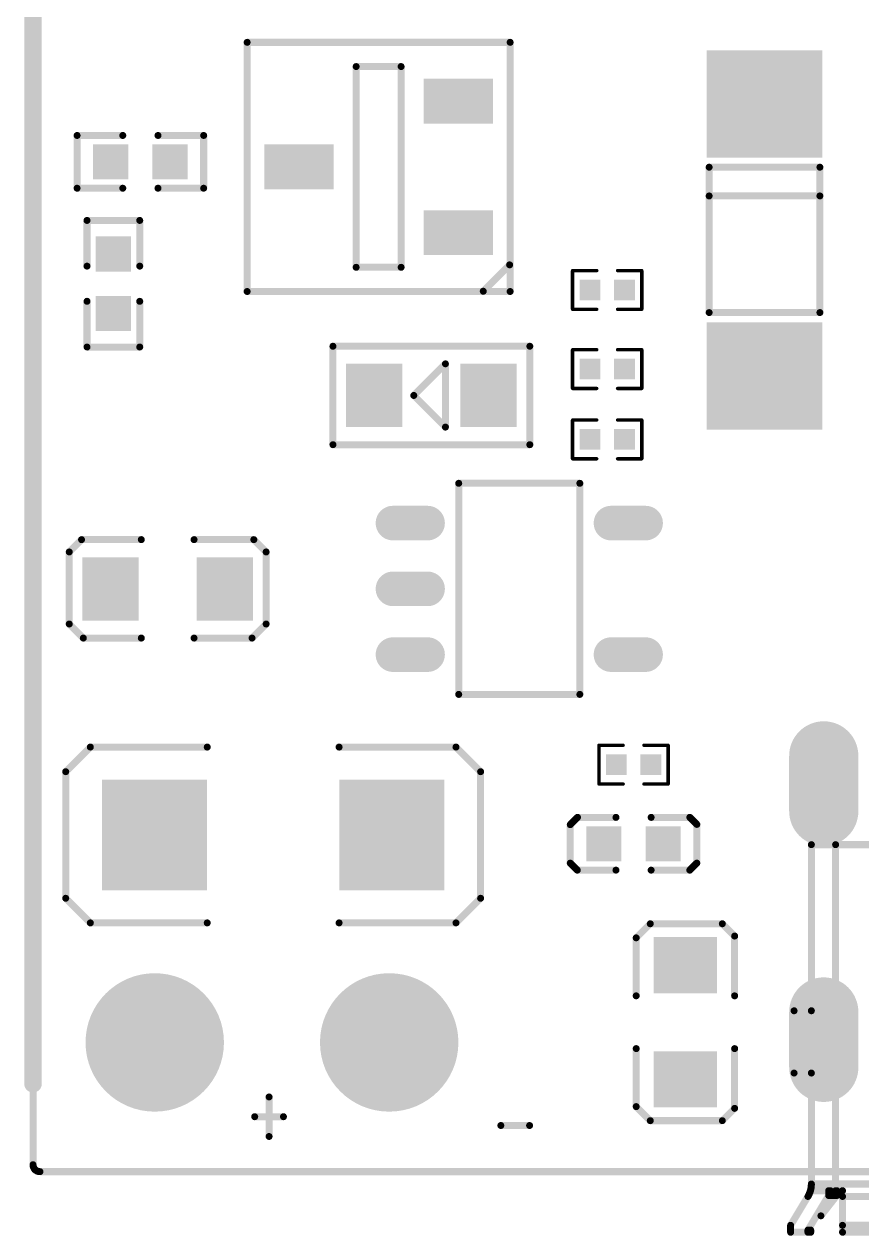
# Model space of a CAD drawing. Header units: millimetres. Extents: x 17.58 to 19.74, y 15.71 to 18.76.
# Drawn here: x 18.499 to 18.975, y 15.712 to 16.401 of the extents above; entities that cross this region are included whole.
import ezdxf

# ---------------------------------------------------------------- set-up
doc = ezdxf.new("R2010")
doc.units = ezdxf.units.MM
doc.header["$MEASUREMENT"] = 0
doc.layers.get('0').update_dxf_attribs({"linetype": 'CONTINUOUS', "lineweight": 0})
doc.layers.add('04_BOT_PHO', color=90, linetype='CONTINUOUS', lineweight=0)

# ---------------------------------------------------------------- blocks, each defined once
blk = doc.blocks.new('SQUARE_4')
blk.add_solid([(0.01, 0.01), (0.01, -0.01), (-0.01, 0.01), (-0.01, -0.01)])
blk = doc.blocks.new('RECTANGLE_6')
blk.add_solid([(0.016, 0.018), (0.016, -0.018), (-0.016, 0.018), (-0.016, -0.018)])
blk = doc.blocks.new('OBLONG_7')
at = {"lineweight": 211, "const_width": 0.01969}
blk.add_lwpolyline([(0.00984, 0), (-0.00984, 0)], dxfattribs=at)
at = {"lineweight": 211, "const_width": 0.00984}
for points in [[(-0.01476, 0), (-0.01476, 0, 1), (-0.00492, 0, 1), (-0.01476, 0)], [(0.00492, 0), (0.00492, 0, 1), (0.01476, 0, 1), (0.00492, 0)]]:
    blk.add_lwpolyline(points, format="xyb", dxfattribs=at)
blk = doc.blocks.new('RECTANGLE_16')
blk.add_solid([(0.018, 0.016), (0.018, -0.016), (-0.018, 0.016), (-0.018, -0.016)])
blk = doc.blocks.new('RECTANGLE_21')
blk.add_solid([(0.01968, 0.01279), (0.01968, -0.01279), (-0.01968, 0.01279), (-0.01968, -0.01279)])
blk = doc.blocks.new('SQUARE_25')
blk.add_solid([(0.0059, 0.0059), (0.0059, -0.0059), (-0.0059, 0.0059), (-0.0059, -0.0059)])
blk = doc.blocks.new('OBLONG_29')
at = {"lineweight": 211, "const_width": 0.03937}
blk.add_lwpolyline([(0, 0.01575), (0, -0.01575)], dxfattribs=at)
at = {"lineweight": 211, "const_width": 0.01968}
for points in [[(-0.00984, 0.01575), (-0.00984, 0.01575, 1), (0.00984, 0.01575, 1), (-0.00984, 0.01575)], [(-0.00984, -0.01575), (-0.00984, -0.01575, 1), (0.00984, -0.01575, 1), (-0.00984, -0.01575)]]:
    blk.add_lwpolyline(points, format="xyb", dxfattribs=at)
blk = doc.blocks.new('ROUND_36')
h = blk.add_hatch(color=256)
edge = h.paths.add_edge_path(flags=0)
edge.add_arc((0, 0), 0.03937, 0, 360)
blk = doc.blocks.new('RECTANGLE_37')
blk.add_solid([(0.02992, 0.03149), (0.02992, -0.03149), (-0.02992, 0.03149), (-0.02992, -0.03149)])
blk = doc.blocks.new('RECTANGLE_41')
blk.add_solid([(0.03287, 0.03051), (0.03287, -0.03051), (-0.03287, 0.03051), (-0.03287, -0.03051)])
blk = doc.blocks.new('ROUND_14')
h = blk.add_hatch(color=256)
edge = h.paths.add_edge_path(flags=0)
edge.add_arc((0, 0), 0.0005, 0, 360)
blk = doc.blocks.new('ROUND_5')
h = blk.add_hatch(color=256)
edge = h.paths.add_edge_path(flags=0)
edge.add_arc((0, 0), 0.005, 0, 360)
blk = doc.blocks.new('ROUND_15')
h = blk.add_hatch(color=256)
edge = h.paths.add_edge_path(flags=0)
edge.add_arc((0, 0), 0.002, 0, 360)
blk = doc.blocks.new('ROUND_380')
h = blk.add_hatch(color=256)
edge = h.paths.add_edge_path(flags=0)
edge.add_arc((0, 0), 0.001, 0, 360)

msp = doc.modelspace()

# ---------------------------------------------------------------- linework, layer by layer
at = {"layer": '04_BOT_PHO', "lineweight": 211}
for points, const_width in [([(18.50394, 15.79803), (18.50394, 18.75003)], 0.01), ([(18.50394, 15.75197), (18.50394, 18.1063)], 0.004), ([(18.77534, 16.3904), (18.62574, 16.3904)], 0.004), ([(18.62574, 16.3904), (18.62574, 16.24867)], 0.004), ([(18.62574, 16.24867), (18.62574, 16.3904)], 0.004), ([(18.62574, 16.3904), (18.77534, 16.3904)], 0.004), ([(18.77534, 16.24867), (18.77534, 16.3904)], 0.004), ([(18.77534, 16.3904), (18.77534, 16.24867)], 0.004), ([(18.71333, 16.37662), (18.68774, 16.37662)], 0.004), ([(18.68774, 16.37662), (18.68774, 16.26244)], 0.004), ([(18.71333, 16.26244), (18.71333, 16.37662)], 0.004), ([(18.52901, 16.30742), (18.52901, 16.33742)], 0.004), ([(18.52901, 16.33742), (18.55501, 16.33742)], 0.004), ([(18.60101, 16.33742), (18.57501, 16.33742)], 0.004), ([(18.60101, 16.30742), (18.60101, 16.33742)], 0.004), ([(18.88854, 16.23669), (18.88854, 16.31937)], 0.004), ([(18.88854, 16.31937), (18.95154, 16.31937)], 0.004), ([(18.95154, 16.31937), (18.95154, 16.23669)], 0.004), ([(18.55501, 16.30742), (18.52901, 16.30742)], 0.004), ([(18.57501, 16.30742), (18.60101, 16.30742)], 0.004), ([(18.95154, 16.30303), (18.88854, 16.30303)], 0.004), ([(18.53465, 16.26309), (18.53465, 16.28909)], 0.004), ([(18.53465, 16.28909), (18.56465, 16.28909)], 0.004), ([(18.56465, 16.28909), (18.56465, 16.26309)], 0.004), ([(18.68774, 16.26244), (18.71333, 16.26244)], 0.004), ([(18.77504, 16.26383), (18.76004, 16.24883)], 0.004), ([(18.81085, 16.23851), (18.81085, 16.26056)], 0.002), ([(18.81085, 16.26056), (18.82463, 16.26056)], 0.002), ([(18.85022, 16.26056), (18.83644, 16.26056)], 0.002), ([(18.85022, 16.23851), (18.85022, 16.26056)], 0.002), ([(18.62574, 16.24867), (18.77534, 16.24867)], 0.004), ([(18.77534, 16.24867), (18.62574, 16.24867)], 0.004), ([(18.53465, 16.24309), (18.53465, 16.21709)], 0.004), ([(18.56465, 16.21709), (18.56465, 16.24309)], 0.004), ([(18.82463, 16.23851), (18.81085, 16.23851)], 0.002), ([(18.83644, 16.23851), (18.85022, 16.23851)], 0.002), ([(18.95154, 16.23669), (18.88854, 16.23669)], 0.004), ([(18.53465, 16.21709), (18.56465, 16.21709)], 0.004), ([(18.67454, 16.16153), (18.67454, 16.21753)], 0.004), ([(18.67454, 16.21753), (18.78654, 16.21753)], 0.004), ([(18.78654, 16.21753), (18.78654, 16.16153)], 0.004), ([(18.81085, 16.19351), (18.81085, 16.21556)], 0.002), ([(18.81085, 16.21556), (18.82463, 16.21556)], 0.002), ([(18.85022, 16.21556), (18.83644, 16.21556)], 0.002), ([(18.85022, 16.19351), (18.85022, 16.21556)], 0.002), ([(18.73854, 16.20753), (18.72054, 16.18953)], 0.004), ([(18.73854, 16.17153), (18.73854, 16.20753)], 0.004), ([(18.72054, 16.18953), (18.73854, 16.17153)], 0.004), ([(18.82463, 16.19351), (18.81085, 16.19351)], 0.002), ([(18.83644, 16.19351), (18.85022, 16.19351)], 0.002), ([(18.81085, 16.15351), (18.81085, 16.17556)], 0.002), ([(18.81085, 16.17556), (18.82463, 16.17556)], 0.002), ([(18.85022, 16.17556), (18.83644, 16.17556)], 0.002), ([(18.85022, 16.15351), (18.85022, 16.17556)], 0.002), ([(18.78654, 16.16153), (18.67454, 16.16153)], 0.004), ([(18.82463, 16.15351), (18.81085, 16.15351)], 0.002), ([(18.83644, 16.15351), (18.85022, 16.15351)], 0.002), ([(18.74609, 16.13957), (18.74609, 16.01949)], 0.004), ([(18.81499, 16.13957), (18.74609, 16.13957)], 0.004), ([(18.81499, 16.01949), (18.81499, 16.13957)], 0.004), ([(18.53154, 16.10753), (18.52454, 16.10053)], 0.004), ([(18.56554, 16.10753), (18.53154, 16.10753)], 0.004), ([(18.59554, 16.10753), (18.62954, 16.10753)], 0.004), ([(18.62954, 16.10753), (18.63654, 16.10053)], 0.004), ([(18.52454, 16.10053), (18.52454, 16.05953)], 0.004), ([(18.63654, 16.10053), (18.63654, 16.05953)], 0.004), ([(18.52454, 16.05953), (18.53254, 16.05153)], 0.004), ([(18.63654, 16.05953), (18.62854, 16.05153)], 0.004), ([(18.53254, 16.05153), (18.56554, 16.05153)], 0.004), ([(18.62854, 16.05153), (18.59554, 16.05153)], 0.004), ([(18.74609, 16.01949), (18.81499, 16.01949)], 0.004), ([(18.53654, 15.98953), (18.52254, 15.97553)], 0.004), ([(18.60304, 15.98953), (18.53654, 15.98953)], 0.004), ([(18.67804, 15.98953), (18.74454, 15.98953)], 0.004), ([(18.74454, 15.98953), (18.75854, 15.97553)], 0.004), ([(18.82585, 15.96851), (18.82585, 15.99056)], 0.002), ([(18.82585, 15.99056), (18.83963, 15.99056)], 0.002), ([(18.86522, 15.99056), (18.85144, 15.99056)], 0.002), ([(18.86522, 15.96851), (18.86522, 15.99056)], 0.002), ([(18.52254, 15.97553), (18.52254, 15.90353)], 0.004), ([(18.75854, 15.97553), (18.75854, 15.90353)], 0.004), ([(18.83963, 15.96851), (18.82585, 15.96851)], 0.002), ([(18.85144, 15.96851), (18.86522, 15.96851)], 0.002), ([(18.80954, 15.9454), (18.81367, 15.94953)], 0.004), ([(18.80954, 15.92352), (18.80954, 15.9454)], 0.004), ([(18.81367, 15.94953), (18.83554, 15.94953)], 0.004), ([(18.87754, 15.94953), (18.85554, 15.94953)], 0.004), ([(18.88154, 15.94553), (18.87754, 15.94953)], 0.004), ([(18.88154, 15.92353), (18.88154, 15.94553)], 0.004), ([(18.94669, 15.93403), (18.94669, 15.741)], 0.004), ([(18.94669, 15.93403), (19.24197, 15.93403)], 0.004), ([(18.96047, 15.93403), (18.96047, 15.73718)], 0.004), ([(18.81354, 15.91953), (18.80954, 15.92352)], 0.004), ([(18.83554, 15.91953), (18.81354, 15.91953)], 0.004), ([(18.85554, 15.91953), (18.87754, 15.91953)], 0.004), ([(18.87754, 15.91953), (18.88154, 15.92353)], 0.004), ([(18.52254, 15.90353), (18.53654, 15.88953)], 0.004), ([(18.75854, 15.90353), (18.74454, 15.88953)], 0.004), ([(18.53654, 15.88953), (18.60304, 15.88953)], 0.004), ([(18.74454, 15.88953), (18.67804, 15.88953)], 0.004), ([(18.85504, 15.88903), (18.84704, 15.88103)], 0.004), ([(18.89604, 15.88903), (18.85504, 15.88903)], 0.004), ([(18.90304, 15.88203), (18.89604, 15.88903)], 0.004), ([(18.84704, 15.88103), (18.84704, 15.84803)], 0.004), ([(18.90304, 15.84803), (18.90304, 15.88203)], 0.004), ([(18.93685, 15.80411), (18.93685, 15.83954)], 0.004), ([(18.93685, 15.83954), (18.94669, 15.83954)], 0.004), ([(18.84704, 15.78503), (18.84704, 15.81803)], 0.004), ([(18.90304, 15.81803), (18.90304, 15.78403)], 0.004), ([(18.94669, 15.80411), (18.93685, 15.80411)], 0.004), ([(18.63822, 15.79053), (18.63822, 15.76803)], 0.004), ([(18.63004, 15.77928), (18.6464, 15.77928)], 0.004), ([(18.85504, 15.77703), (18.84704, 15.78503)], 0.004), ([(18.90304, 15.78403), (18.89604, 15.77703)], 0.004), ([(18.77004, 15.77428), (18.7864, 15.77428)], 0.004), ([(18.89604, 15.77703), (18.85504, 15.77703)], 0.004), ([(18.50394, 15.74803), (18.50391, 15.74803)], 0.001), ([(18.50394, 15.74803), (18.50391, 15.74803)], 0.001), ([(19.6811, 15.74803), (18.50787, 15.74803)], 0.004), ([(19.24197, 15.741), (18.94669, 15.741)], 0.004), ([(18.94473, 15.73391), (18.93488, 15.71749)], 0.004), ([(18.95654, 15.73445), (18.94472, 15.71477)], 0.004), ([(18.96441, 15.73718), (18.94615, 15.73718)], 0.004), ([(18.95745, 15.73445), (18.95212, 15.7229)], 0.004), ([(18.96115, 15.73445), (18.95212, 15.7229)], 0.004), ([(18.95654, 15.73445), (18.95654, 15.73718)], 0.004), ([(18.96115, 15.73445), (18.95654, 15.73445)], 0.004), ([(18.95745, 15.73718), (18.95745, 15.73445)], 0.004), ([(18.96115, 15.73445), (18.96115, 15.73718)], 0.004), ([(18.96441, 15.73718), (18.96441, 15.71356)], 0.004), ([(19.22425, 15.73391), (18.96441, 15.73391)], 0.004), ([(18.93488, 15.71749), (18.93488, 15.71356)], 0.004), ([(18.96441, 15.71749), (19.22425, 15.71749)], 0.004), ([(18.93488, 15.71356), (18.94634, 15.71356)], 0.004), ([(18.94472, 15.71477), (18.94472, 15.71356)], 0.004), ([(18.94634, 15.71477), (18.94472, 15.71477)], 0.004), ([(18.94634, 15.71477), (18.94634, 15.71356)], 0.004), ([(19.22425, 15.71356), (18.96441, 15.71356)], 0.004)]:
    msp.add_lwpolyline(points, dxfattribs=dict(at, const_width=const_width))
at = {"layer": '04_BOT_PHO', "lineweight": 211, "const_width": 0.004}
for points in [[(18.50394, 15.75197, 0.414217), (18.50787, 15.74803)], [(18.94472, 15.7339, 0.136155), (18.94669, 15.741)]]:
    msp.add_lwpolyline(points, format="xyb", dxfattribs=at)

# ---------------------------------------------------------------- block references
at = {"layer": '04_BOT_PHO'}
for name, p in [('ROUND_15', (18.62574, 16.3904)), ('ROUND_15', (18.62574, 16.3904)), ('ROUND_15', (18.77534, 16.3904)), ('ROUND_15', (18.77534, 16.3904)), ('ROUND_15', (18.77534, 16.3904)), ('RECTANGLE_41', (18.92004, 16.35539)), ('ROUND_15', (18.68774, 16.37662)), ('ROUND_15', (18.71333, 16.37662)), ('ROUND_15', (18.71333, 16.37662)), ('RECTANGLE_21', (18.74582, 16.35693)), ('ROUND_15', (18.52901, 16.33742)), ('ROUND_15', (18.55501, 16.33742)), ('ROUND_15', (18.57501, 16.33742)), ('ROUND_15', (18.60101, 16.33742)), ('SQUARE_4', (18.54812, 16.32242)), ('SQUARE_4', (18.5819, 16.32242)), ('RECTANGLE_21', (18.65526, 16.31953)), ('ROUND_15', (18.88854, 16.31937)), ('ROUND_15', (18.95154, 16.31937)), ('ROUND_15', (18.95154, 16.31937)), ('ROUND_15', (18.52901, 16.30742)), ('ROUND_15', (18.55501, 16.30742)), ('ROUND_15', (18.57501, 16.30742)), ('ROUND_15', (18.60101, 16.30742)), ('ROUND_15', (18.88854, 16.30303)), ('ROUND_15', (18.95154, 16.30303)), ('RECTANGLE_21', (18.74582, 16.28213)), ('ROUND_15', (18.53465, 16.28909)), ('ROUND_15', (18.56465, 16.28909)), ('SQUARE_4', (18.54965, 16.26998)), ('ROUND_15', (18.53465, 16.26309)), ('ROUND_15', (18.56465, 16.26309)), ('ROUND_15', (18.68774, 16.26244)), ('ROUND_15', (18.71333, 16.26244)), ('ROUND_15', (18.77504, 16.26383)), ('ROUND_380', (18.81085, 16.26056)), ('ROUND_380', (18.82463, 16.26056)), ('ROUND_380', (18.83644, 16.26056)), ('ROUND_380', (18.85022, 16.26056)), ('ROUND_15', (18.62574, 16.24867)), ('ROUND_15', (18.62574, 16.24867)), ('ROUND_15', (18.76004, 16.24883)), ('ROUND_15', (18.77534, 16.24867)), ('ROUND_15', (18.77534, 16.24867)), ('ROUND_15', (18.77534, 16.24867)), ('SQUARE_25', (18.8207, 16.24953)), ('SQUARE_25', (18.84038, 16.24953)), ('ROUND_15', (18.53465, 16.24309)), ('SQUARE_4', (18.54965, 16.2362)), ('ROUND_15', (18.56465, 16.24309)), ('ROUND_380', (18.81085, 16.23851)), ('ROUND_380', (18.82463, 16.23851)), ('ROUND_380', (18.83644, 16.23851)), ('ROUND_380', (18.85022, 16.23851)), ('ROUND_15', (18.88854, 16.23669)), ('ROUND_15', (18.95154, 16.23669)), ('RECTANGLE_41', (18.92004, 16.20067)), ('ROUND_15', (18.53465, 16.21709)), ('ROUND_15', (18.56465, 16.21709)), ('ROUND_15', (18.67454, 16.21753)), ('ROUND_15', (18.78654, 16.21753)), ('ROUND_380', (18.81085, 16.21556)), ('ROUND_380', (18.82463, 16.21556)), ('ROUND_380', (18.83644, 16.21556)), ('ROUND_380', (18.85022, 16.21556)), ('ROUND_15', (18.73854, 16.20753)), ('SQUARE_25', (18.8207, 16.20453)), ('SQUARE_25', (18.84038, 16.20453)), ('RECTANGLE_6', (18.69804, 16.18953)), ('RECTANGLE_6', (18.76304, 16.18953)), ('ROUND_15', (18.72054, 16.18953)), ('ROUND_380', (18.81085, 16.19351)), ('ROUND_380', (18.82463, 16.19351)), ('ROUND_380', (18.83644, 16.19351)), ('ROUND_380', (18.85022, 16.19351)), ('ROUND_380', (18.81085, 16.17556)), ('ROUND_380', (18.82463, 16.17556)), ('ROUND_380', (18.83644, 16.17556)), ('ROUND_380', (18.85022, 16.17556)), ('ROUND_15', (18.73854, 16.17153)), ('ROUND_15', (18.73854, 16.17153)), ('SQUARE_25', (18.8207, 16.16453)), ('SQUARE_25', (18.84038, 16.16453)), ('ROUND_15', (18.67454, 16.16153)), ('ROUND_15', (18.78654, 16.16153)), ('ROUND_15', (18.78654, 16.16153)), ('ROUND_380', (18.81085, 16.15351)), ('ROUND_380', (18.82463, 16.15351)), ('ROUND_380', (18.83644, 16.15351)), ('ROUND_380', (18.85022, 16.15351)), ('ROUND_15', (18.74609, 16.13957)), ('ROUND_15', (18.74609, 16.13957)), ('ROUND_15', (18.81499, 16.13957)), ('OBLONG_7', (18.71853, 16.11693)), ('OBLONG_7', (18.84255, 16.11693)), ('ROUND_15', (18.53154, 16.10753)), ('ROUND_15', (18.56554, 16.10753)), ('ROUND_15', (18.59554, 16.10753)), ('ROUND_15', (18.62954, 16.10753)), ('ROUND_15', (18.52454, 16.10053)), ('ROUND_15', (18.63654, 16.10053)), ('RECTANGLE_6', (18.54804, 16.07953)), ('RECTANGLE_6', (18.61304, 16.07953)), ('OBLONG_7', (18.71853, 16.07953)), ('ROUND_15', (18.52454, 16.05953)), ('ROUND_15', (18.63654, 16.05953)), ('ROUND_15', (18.53254, 16.05153)), ('ROUND_15', (18.56554, 16.05153)), ('ROUND_15', (18.59554, 16.05153)), ('ROUND_15', (18.62854, 16.05153)), ('OBLONG_7', (18.71853, 16.04213)), ('OBLONG_7', (18.84255, 16.04213)), ('ROUND_15', (18.74609, 16.01949)), ('ROUND_15', (18.81499, 16.01949)), ('OBLONG_29', (18.95374, 15.96878)), ('ROUND_15', (18.53654, 15.98953)), ('ROUND_15', (18.60304, 15.98953)), ('ROUND_15', (18.67804, 15.98953)), ('ROUND_15', (18.74454, 15.98953)), ('ROUND_380', (18.82585, 15.99056)), ('ROUND_380', (18.83963, 15.99056)), ('ROUND_380', (18.85144, 15.99056)), ('ROUND_380', (18.86522, 15.99056)), ('SQUARE_25', (18.8357, 15.97953)), ('SQUARE_25', (18.85538, 15.97953)), ('ROUND_15', (18.52254, 15.97553)), ('ROUND_15', (18.75854, 15.97553)), ('RECTANGLE_37', (18.57304, 15.93953)), ('RECTANGLE_37', (18.70804, 15.93953)), ('ROUND_380', (18.82585, 15.96851)), ('ROUND_380', (18.83963, 15.96851)), ('ROUND_380', (18.85144, 15.96851)), ('ROUND_380', (18.86522, 15.96851)), ('ROUND_15', (18.80954, 15.9454)), ('ROUND_15', (18.81367, 15.94953)), ('ROUND_15', (18.83554, 15.94953)), ('ROUND_15', (18.85554, 15.94953)), ('ROUND_15', (18.87754, 15.94953)), ('ROUND_15', (18.88154, 15.94553)), ('SQUARE_4', (18.82865, 15.93453)), ('SQUARE_4', (18.86243, 15.93453)), ('ROUND_15', (18.94669, 15.93403)), ('ROUND_15', (18.94669, 15.93403)), ('ROUND_15', (18.96047, 15.93403)), ('ROUND_15', (18.80954, 15.92352)), ('ROUND_15', (18.81354, 15.91953)), ('ROUND_15', (18.83554, 15.91953)), ('ROUND_15', (18.85554, 15.91953)), ('ROUND_15', (18.87754, 15.91953)), ('ROUND_15', (18.88154, 15.92353)), ('ROUND_15', (18.52254, 15.90353)), ('ROUND_15', (18.75854, 15.90353)), ('ROUND_15', (18.53654, 15.88953)), ('ROUND_15', (18.60304, 15.88953)), ('ROUND_15', (18.67804, 15.88953)), ('ROUND_15', (18.74454, 15.88953)), ('ROUND_15', (18.85504, 15.88903)), ('ROUND_15', (18.89604, 15.88903)), ('ROUND_15', (18.84704, 15.88103)), ('RECTANGLE_16', (18.87504, 15.86553)), ('ROUND_15', (18.90304, 15.88203)), ('ROUND_36', (18.57318, 15.82153)), ('ROUND_36', (18.70654, 15.82153)), ('OBLONG_29', (18.95374, 15.82311)), ('ROUND_15', (18.84704, 15.84803)), ('ROUND_15', (18.90304, 15.84803)), ('ROUND_15', (18.93685, 15.83954)), ('ROUND_15', (18.93685, 15.83954)), ('ROUND_15', (18.94669, 15.83954)), ('ROUND_15', (18.84704, 15.81803)), ('RECTANGLE_16', (18.87504, 15.80053)), ('ROUND_15', (18.90304, 15.81803)), ('ROUND_5', (18.50394, 15.79803)), ('ROUND_15', (18.93685, 15.80411)), ('ROUND_15', (18.93685, 15.80411)), ('ROUND_15', (18.94669, 15.80411)), ('ROUND_15', (18.63822, 15.79053)), ('ROUND_15', (18.63004, 15.77928)), ('ROUND_15', (18.6464, 15.77928)), ('ROUND_15', (18.84704, 15.78503)), ('ROUND_15', (18.90304, 15.78403)), ('ROUND_15', (18.77004, 15.77428)), ('ROUND_15', (18.7864, 15.77428)), ('ROUND_15', (18.85504, 15.77703)), ('ROUND_15', (18.89604, 15.77703)), ('ROUND_15', (18.63822, 15.76803)), ('ROUND_15', (18.50394, 15.75197)), ('ROUND_15', (18.50394, 15.75197)), ('ROUND_14', (18.50391, 15.74803)), ('ROUND_14', (18.50391, 15.74803)), ('ROUND_14', (18.50394, 15.74803)), ('ROUND_14', (18.50394, 15.74803)), ('ROUND_15', (18.50787, 15.74803)), ('ROUND_15', (18.50787, 15.74803)), ('ROUND_15', (18.94669, 15.741)), ('ROUND_15', (18.94669, 15.741)), ('ROUND_15', (18.94669, 15.741)), ('ROUND_15', (18.94472, 15.7339)), ('ROUND_15', (18.94473, 15.73391)), ('ROUND_15', (18.94615, 15.73718)), ('ROUND_15', (18.95654, 15.73718)), ('ROUND_15', (18.95654, 15.73445)), ('ROUND_15', (18.95654, 15.73445)), ('ROUND_15', (18.95654, 15.73445)), ('ROUND_15', (18.95745, 15.73718)), ('ROUND_15', (18.95745, 15.73445)), ('ROUND_15', (18.95745, 15.73445)), ('ROUND_15', (18.96047, 15.73718)), ('ROUND_15', (18.96115, 15.73718)), ('ROUND_15', (18.96115, 15.73445)), ('ROUND_15', (18.96115, 15.73445)), ('ROUND_15', (18.96115, 15.73445)), ('ROUND_15', (18.96441, 15.73718)), ('ROUND_15', (18.96441, 15.73718)), ('ROUND_15', (18.96441, 15.73391)), ('ROUND_15', (18.93488, 15.71749)), ('ROUND_15', (18.93488, 15.71749)), ('ROUND_15', (18.95212, 15.7229)), ('ROUND_15', (18.95212, 15.7229)), ('ROUND_15', (18.96441, 15.71749)), ('ROUND_15', (18.93488, 15.71356)), ('ROUND_15', (18.93488, 15.71356)), ('ROUND_15', (18.94472, 15.71477)), ('ROUND_15', (18.94472, 15.71477)), ('ROUND_15', (18.94472, 15.71477)), ('ROUND_15', (18.94472, 15.71356)), ('ROUND_15', (18.94634, 15.71477)), ('ROUND_15', (18.94634, 15.71477)), ('ROUND_15', (18.94634, 15.71356)), ('ROUND_15', (18.94634, 15.71356)), ('ROUND_15', (18.96441, 15.71356)), ('ROUND_15', (18.96441, 15.71356))]:
    msp.add_blockref(name, p, dxfattribs=at)

doc.saveas('drawing.dxf')
